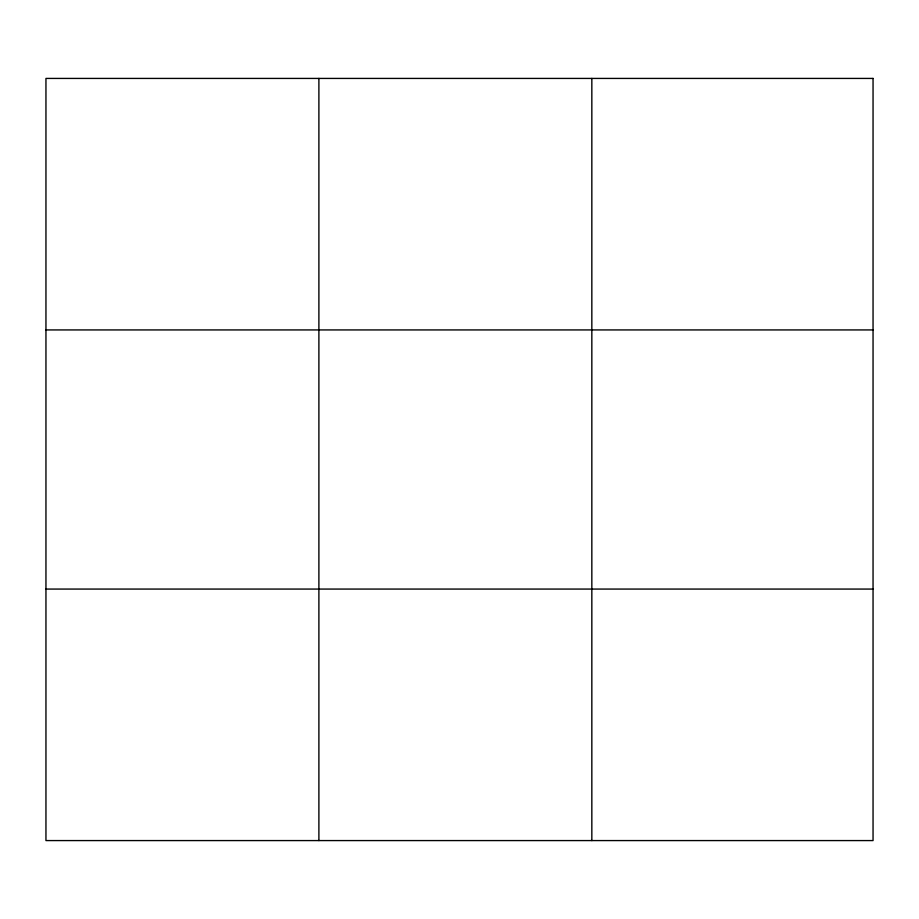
<?xml version="1.0" encoding="UTF-8"?>
<svg xmlns="http://www.w3.org/2000/svg" width="919" height="919" viewBox="0 0 919 919"><rect width="100%" height="100%" fill="white"/><g stroke="black" fill="none" stroke-linecap="round" stroke-linejoin="round"><path stroke-width="1.38" d="M318.893 840.575L318.893 78.425M591.836 840.575L591.836 78.425M45.95 329.932L873.05 329.932M45.95 589.068L873.05 589.068M873.05 78.425L873.05 840.575L45.95 840.575L45.95 78.425L873.05 78.425"/></g></svg>
